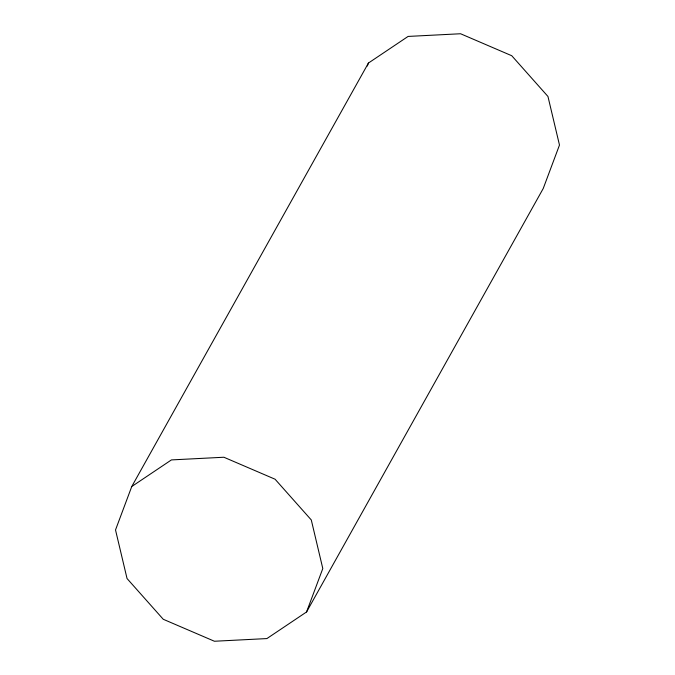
<?xml version="1.0" encoding="UTF-8"?>
<svg xmlns="http://www.w3.org/2000/svg" width="675" height="675" viewBox="0 0 675 675"><rect width="100%" height="100%" fill="white"/><g stroke="black" fill="none" stroke-linecap="round" stroke-linejoin="round"><path stroke-width="1.01" d="M131.76 486.523L115.518 529.942L127.043 578.534L163.249 619.27L214.439 641.25L266.895 638.575L306.56 611.963L543.24 188.477L559.482 145.057L547.957 96.466L511.751 55.73L460.561 33.75L408.105 36.425L368.44 63.037L131.76 486.523L171.425 459.911L223.881 457.237L275.071 479.216L311.285 519.952L322.802 568.544L306.56 611.963M367.335 65.998L368.44 63.037"/></g></svg>
